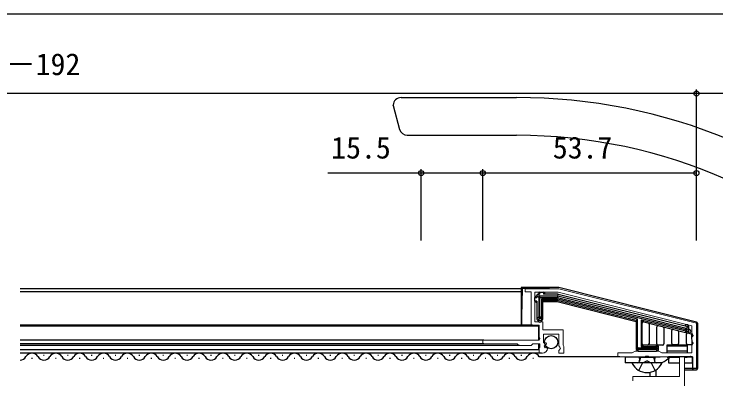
# Model space of a CAD drawing. Units: millimetres, scale not verified. Extents: x -437 to 438, y -554 to 551.
# Drawn here: x 0.7 to 177.1, y -304 to -212.2 of the extents above; entities that cross this region are included whole.
import ezdxf
from ezdxf.enums import TextEntityAlignment as Align

# ---------------------------------------------------------------- set-up
doc = ezdxf.new("R2010")
doc.units = ezdxf.units.MM
doc.header["$LTSCALE"] = 4
doc.layers.add('0-2_YKK_11', color=7, linetype='Continuous', lineweight=18)
for name, color, linetype in [('0-3_YKK_12', 2, 'Continuous'), ('0-4_YKK_13', 4, 'Continuous'), ('0-6_YKK_D', 6, 'Continuous')]:
    doc.layers.add(name, color=color, linetype=linetype)
doc.styles.add('ＭＳ ゴシック', font='')
doc.styles.get('ＭＳ ゴシック').set_extended_font_data('MS Gothic')

msp = doc.modelspace()

# ---------------------------------------------------------------- linework, layer by layer
at = {"layer": '0-2_YKK_11'}
for points in [[(172.203, -290), (137.603, -281.3), (129.203, -281.3), (129.203, -282.1), (130.703, -282.1), (130.703, -290.5), (132.703, -290.5), (132.703, -293.6), (132.823, -293.84), (132.703, -294.2), (118.503, -294.2), (118.503, -295.2), (127.203, -295.2), (127.603, -295.6), (130.703, -295.6), (131.103, -295.2), (132.903, -295.2), (132.903, -295.8), (132.823, -295.96), (132.703, -296.2), (132.703, -297.5), (133.508, -297.5)], [(134.802, -296.319), (134.551, -296.107), (134.232, -296.193), (133.962, -295.724), (134.527, -295.159), (134.42, -294.9), (133.803, -294.9), (133.803, -292.7), (137.603, -292.7), (137.603, -295.7), (137.903, -296), (138.056, -296.329), (137.603, -296.869), (137.603, -297.5), (138.903, -297.5), (138.903, -295.8), (138.803, -295.627), (138.703, -295.454), (138.703, -291.6), (133.603, -291.6), (133.603, -289.6), (131.603, -289.6), (131.603, -282.2), (137.492, -282.2), (171.103, -290.652), (171.103, -292.542), (171.223, -292.725), (171.223, -293.275), (171.103, -293.459), (171.103, -294.542), (171.223, -294.725), (171.223, -295.275), (171.103, -295.459), (171.103, -297.4), (163.496, -297.4), (162.803, -297), (156.803, -297), (156.11, -297.4), (152.503, -297.4), (152.503, -298.4)], [(152.503, -298.4), (159.345, -298.4), (159.528, -298.28), (160.078, -298.28), (160.261, -298.4), (170.603, -298.4), (170.843, -298.28), (171.203, -298.4), (171.203, -301.4), (172.203, -301.4), (172.203, -290)], [(156.203, -304.5), (156.203, -303.4), (168.003, -303.4), (168.003, -298.4), (169.203, -298.4), (169.203, -329.4)]]:
    msp.add_lwpolyline(points, dxfattribs=at)
msp.add_arc((133.508, -296.2), 1.3, 269.99998, 354.7841, dxfattribs=at)
at = {"layer": '0-3_YKK_12'}
for p, q in [((128.203, -281.3), (2.204, -281.3)), ((128.203, -282.1), (2.204, -282.1)), ((131.003, -290.5), (2.204, -290.5)), ((132.503, -290.7), (2.204, -290.7)), ((132.503, -290.7), (132.503, -294.2)), ((118.803, -294.2), (2.204, -294.2)), ((118.803, -295.2), (2.204, -295.2)), ((127.727, -295.6), (2.204, -295.6)), ((132.503, -295.2), (132.503, -296.7)), ((132.503, -296.7), (2.204, -296.7)), ((133.303, -297.5), (2.204, -297.5)), ((8.103, -298), (8.303, -298)), ((14.103, -298), (14.303, -298)), ((20.103, -298), (20.303, -298)), ((26.103, -298), (26.303, -298)), ((32.103, -298), (32.303, -298)), ((38.103, -298), (38.303, -298)), ((44.103, -298), (44.303, -298)), ((50.103, -298), (50.303, -298)), ((56.103, -298), (56.303, -298)), ((62.103, -298), (62.303, -298)), ((68.103, -298), (68.303, -298)), ((74.103, -298), (74.303, -298)), ((80.103, -298), (80.303, -298)), ((86.103, -298), (86.303, -298)), ((92.103, -298), (92.303, -298)), ((98.103, -298), (98.303, -298)), ((104.103, -298), (104.303, -298)), ((110.103, -298), (110.303, -298)), ((116.103, -298), (116.303, -298)), ((122.103, -298), (122.303, -298)), ((128.103, -298), (128.303, -298)), ((5.103, -298.76), (5.303, -298.76)), ((11.103, -298.76), (11.303, -298.76)), ((17.103, -298.76), (17.303, -298.76)), ((23.103, -298.76), (23.303, -298.76)), ((29.103, -298.76), (29.303, -298.76)), ((35.103, -298.76), (35.303, -298.76)), ((41.103, -298.76), (41.303, -298.76)), ((47.103, -298.76), (47.303, -298.76)), ((53.103, -298.76), (53.303, -298.76)), ((59.103, -298.76), (59.303, -298.76)), ((65.103, -298.76), (65.303, -298.76)), ((71.103, -298.76), (71.303, -298.76)), ((77.103, -298.76), (77.303, -298.76)), ((83.103, -298.76), (83.303, -298.76)), ((89.103, -298.76), (89.303, -298.76)), ((95.103, -298.76), (95.303, -298.76)), ((101.103, -298.76), (101.303, -298.76)), ((107.103, -298.76), (107.303, -298.76)), ((113.103, -298.76), (113.303, -298.76)), ((119.103, -298.76), (119.303, -298.76)), ((125.103, -298.76), (125.303, -298.76)), ((131.103, -298.76), (131.303, -298.76)), ((153.003, -298.4), (132.714, -298.4))]:
    msp.add_line(p, q, dxfattribs=at)
for centre, start, end in [((5.203, -299.219), 29.20254, 150.79746), ((11.203, -299.219), 29.20254, 150.79746), ((17.203, -299.219), 29.20254, 150.79746), ((23.203, -299.219), 29.20254, 150.79746), ((29.203, -299.219), 29.20254, 150.79746), ((35.203, -299.219), 29.20254, 150.79746), ((41.203, -299.219), 29.20254, 150.79746), ((47.203, -299.219), 29.20254, 150.79746), ((53.203, -299.219), 29.20254, 150.79746), ((59.203, -299.219), 29.20254, 150.79746), ((65.203, -299.219), 29.20254, 150.79746), ((71.203, -299.219), 29.20254, 150.79746), ((77.203, -299.219), 29.20254, 150.79746), ((83.203, -299.219), 29.20254, 150.79746), ((89.203, -299.219), 29.20254, 150.79746), ((95.203, -299.219), 29.20254, 150.79746), ((101.203, -299.219), 29.20254, 150.79746), ((107.203, -299.219), 29.20254, 150.79746), ((113.203, -299.219), 29.20254, 150.79746), ((119.203, -299.219), 29.20254, 150.79746), ((125.203, -299.219), 29.20254, 150.79746), ((131.203, -299.219), 28.4414, 150.79746), ((2.203, -297.542), 270.01378, 330.79746), ((8.203, -297.542), 209.20254, 330.79746), ((14.203, -297.542), 209.20254, 330.79746), ((20.203, -297.542), 209.20254, 330.79746), ((26.203, -297.542), 209.20254, 330.79746), ((32.203, -297.542), 209.20254, 330.79746), ((38.203, -297.542), 209.20254, 330.79746), ((44.203, -297.542), 209.20254, 330.79746), ((50.203, -297.542), 209.20254, 330.79746), ((56.203, -297.542), 209.20254, 330.79746), ((62.203, -297.542), 209.20254, 330.79746), ((68.203, -297.542), 209.20254, 330.79746), ((74.203, -297.542), 209.20254, 330.79746), ((80.203, -297.542), 209.20254, 330.79746), ((86.203, -297.542), 209.20254, 330.79746), ((92.203, -297.542), 209.20254, 330.79746), ((98.203, -297.542), 209.20254, 330.79746), ((104.203, -297.542), 209.20254, 330.79746), ((110.203, -297.542), 209.20254, 330.79746), ((116.203, -297.542), 209.20254, 330.79746), ((122.203, -297.542), 209.20254, 330.79746), ((128.203, -297.542), 209.20254, 330.79746), ((134.203, -297.542), 209.20254, 209.28274)]:
    msp.add_arc(centre, 1.718, start, end, dxfattribs=at)
at = {"layer": '0-4_YKK_13'}
for p, q in [((98, -233.2), (127.028, -233.2)), ((95.999, -235.2), (96.002, -235.131)), ((95.999, -235.2), (97.612, -241.218)), ((99.544, -242.7), (127.028, -242.7)), ((128.203, -281.3), (128.203, -290.5)), ((128.503, -281.3), (128.203, -281.3)), ((128.503, -281.3), (128.503, -281)), ((132.903, -282.2), (133.803, -282.2)), ((132.903, -282.7), (132.903, -282.2)), ((133.803, -282.2), (133.803, -282.7)), ((172.276, -289.709), (137.676, -281.009)), ((131.603, -284.4), (131.603, -283.5)), ((131.603, -283.5), (132.103, -283.5)), ((132.103, -283.2), (131.903, -283.2)), ((132.103, -282.999), (132.576, -283.472)), ((132.103, -283), (132.103, -283.5)), ((132.874, -283.173), (132.401, -282.7)), ((132.903, -282.7), (132.403, -282.7)), ((132.603, -282.5), (132.603, -282.7)), ((132.874, -283.472), (132.874, -283.173)), ((137.371, -283.173), (132.874, -283.173)), ((132.874, -283.472), (137.334, -283.472)), ((132.874, -288.429), (132.874, -283.472)), ((133.303, -283.9), (133.303, -288.429)), ((137.281, -283.9), (133.303, -283.9)), ((137.392, -282.7), (133.803, -282.7)), ((134.103, -282.7), (134.103, -282.5)), ((157.403, -288.96), (137.281, -283.9)), ((137.334, -283.472), (169.531, -291.568)), ((137.371, -283.173), (137.429, -282.703)), ((169.604, -291.278), (137.371, -283.173)), ((170.076, -290.909), (137.465, -282.709)), ((132.103, -284.4), (131.603, -284.4)), ((131.903, -284.7), (132.103, -284.7)), ((132.103, -284.4), (132.103, -288.9)), ((133.603, -284.5), (137.207, -284.5)), ((137.207, -284.5), (157.103, -289.503)), ((137.244, -284.2), (157.103, -289.194)), ((132.576, -288.429), (132.103, -288.902)), ((132.401, -289.2), (132.874, -288.727)), ((132.403, -289.2), (133.303, -289.2)), ((133.303, -288.429), (132.874, -288.429)), ((132.874, -288.727), (132.874, -288.429)), ((133.603, -288.429), (133.303, -288.429)), ((133.303, -288.727), (133.303, -289.2)), ((133.603, -288.9), (133.603, -288.429)), ((157.103, -289.194), (157.103, -296.028)), ((157.403, -296.028), (157.403, -288.96)), ((158.303, -289.186), (158.303, -295.8)), ((169.531, -292.01), (158.303, -289.186)), ((128.203, -290.232), (128.313, -290.232)), ((158.603, -295.2), (158.603, -289.956)), ((158.976, -289.665), (169.458, -292.301)), ((160.303, -290.232), (160.303, -295.2)), ((162.303, -295.2), (162.303, -290.886)), ((170.077, -290.909), (169.604, -291.278)), ((170.075, -290.421), (170.075, -290.909)), ((170.303, -291.2), (170.303, -290.84)), ((172.503, -290), (172.503, -301.4)), ((164.003, -291.163), (164.003, -295.2)), ((166.003, -295.1), (166.003, -291.816)), ((167.703, -292.093), (167.703, -295.1)), ((169.458, -292.301), (170.303, -292.513)), ((169.531, -291.568), (169.531, -292.01)), ((169.531, -291.568), (169.83, -291.568)), ((169.531, -292.01), (169.83, -292.01)), ((169.703, -295.1), (169.703, -292.747)), ((169.83, -291.568), (170.303, -291.199)), ((169.83, -292.01), (169.83, -291.568)), ((170.303, -292.129), (169.83, -292.01)), ((170.303, -292.129), (170.303, -291.2)), ((170.303, -292.513), (171.1, -292.713)), ((171.024, -292.694), (171.048, -295.4)), ((171.327, -293.002), (171.328, -293.198)), ((157.103, -296.028), (157.103, -296.5)), ((157.103, -296.028), (157.403, -296.028)), ((157.603, -296.527), (157.603, -296.229)), ((162.203, -296.229), (157.603, -296.229)), ((158.303, -295.8), (162.203, -295.8)), ((162.203, -295.5), (158.903, -295.5)), ((162.203, -295.8), (162.203, -295.5)), ((162.203, -295.5), (162.603, -295.5)), ((162.403, -296), (162.403, -296.028)), ((162.403, -296), (162.703, -296)), ((162.703, -296.028), (162.403, -296.028)), ((163.703, -295.5), (162.603, -295.5)), ((162.703, -296.028), (162.703, -296)), ((162.703, -296.5), (162.703, -296.028)), ((164.903, -295.4), (166.303, -295.4)), ((164.903, -295.653), (164.903, -295.4)), ((164.903, -296.924), (164.903, -295.653)), ((167.403, -295.4), (166.303, -295.4)), ((167.403, -295.4), (169.903, -295.4)), ((169.903, -295.4), (169.903, -295.653)), ((171.045, -295.4), (170.003, -295.4)), ((171.343, -294.82), (171.345, -295.098)), ((157.603, -297), (157.603, -296.527)), ((157.603, -297), (162.203, -297)), ((162.203, -296.527), (162.203, -297)), ((164.903, -296.924), (169.903, -296.924)), ((164.903, -297.4), (164.903, -296.924)), ((169.903, -296.924), (169.903, -297.4)), ((154.303, -298.397), (154.303, -299.897)), ((154.303, -298.397), (163.126, -298.397)), ((163.126, -299.897), (154.303, -299.897)), ((163.398, -299.897), (156.207, -299.897)), ((157.803, -298.497), (157.803, -298.397)), ((157.803, -298.497), (161.803, -298.497)), ((157.803, -298.497), (157.947, -299.309)), ((158.182, -298.497), (157.942, -299.512)), ((158.182, -298.497), (158.182, -298.397)), ((159.803, -299.438), (158.658, -300.047)), ((159.803, -299.438), (160.948, -300.047)), ((161.424, -298.497), (161.424, -298.397)), ((161.424, -298.497), (161.664, -299.512)), ((161.803, -298.497), (161.658, -299.309)), ((161.803, -298.497), (161.803, -298.397)), ((164.384, -299.451), (165.682, -298.4)), ((164.903, -298.553), (164.903, -298.4)), ((164.903, -298.553), (168.042, -298.553)), ((169.165, -298.553), (169.903, -298.553)), ((169.903, -298.4), (169.903, -298.553)), ((169.903, -298.4), (171.203, -298.4)), ((171.203, -298.4), (171.203, -301.4)), ((157.753, -301.862), (158.658, -300.047)), ((161.853, -301.862), (160.948, -300.047)), ((171.203, -301.4), (169.203, -301.4)), ((172.503, -301.4), (171.203, -301.4)), ((160.603, -303.397), (160.603, -302.32)), ((162.103, -303.397), (162.103, -301.711)), ((169.203, -301.7), (171.503, -301.7)), ((171.503, -301.7), (172.203, -301.7))]:
    msp.add_line(p, q, dxfattribs=at)
for points in [[(137.603, -281), (128.503, -281), (128.203, -281), (128.203, -281.3)], [(128.308, -290.5), (128.347, -288.164), (128.413, -284.732), (128.503, -281.3)], [(132.874, -283.472), (132.576, -283.472), (132.576, -288.429), (132.874, -288.429)], [(133.603, -284.2), (133.597, -284.195), (133.58, -284.178), (133.552, -284.15), (133.515, -284.113), (133.469, -284.067), (133.417, -284.015), (133.361, -283.959), (133.303, -283.9)], [(137.244, -284.2), (137.244, -284.195), (137.246, -284.178), (137.25, -284.15), (137.255, -284.113), (137.26, -284.067), (137.267, -284.015), (137.274, -283.959), (137.281, -283.9)], [(137.334, -283.472), (137.341, -283.417), (137.347, -283.364), (137.353, -283.315), (137.359, -283.271), (137.363, -283.233), (137.367, -283.204), (137.369, -283.184), (137.371, -283.173)], [(133.603, -288.429), (133.603, -284.2), (137.244, -284.2)], [(137.207, -284.5), (137.214, -284.442), (137.221, -284.386), (137.227, -284.334), (137.233, -284.288), (137.237, -284.251), (137.241, -284.223), (137.243, -284.206), (137.244, -284.2)], [(132.874, -288.727), (133.303, -288.727), (133.303, -288.429)], [(157.103, -289.194), (157.108, -289.189), (157.125, -289.176), (157.153, -289.154), (157.191, -289.125), (157.236, -289.09), (157.288, -289.049), (157.344, -289.006), (157.403, -288.96)], [(158.303, -289.186), (158.361, -289.336), (158.417, -289.481), (158.469, -289.614), (158.515, -289.73), (158.552, -289.826), (158.58, -289.897), (158.597, -289.941), (158.603, -289.956)], [(158.976, -289.665), (158.963, -289.656), (158.925, -289.628), (158.862, -289.584), (158.779, -289.525), (158.677, -289.452), (158.56, -289.369), (158.434, -289.28), (158.303, -289.186)], [(169.531, -292.01), (169.517, -292.066), (169.503, -292.121), (169.491, -292.171), (169.479, -292.215), (169.47, -292.251), (169.464, -292.278), (169.459, -292.295), (169.458, -292.301)], [(169.531, -291.568), (169.545, -291.515), (169.557, -291.463), (169.569, -291.415), (169.58, -291.373), (169.589, -291.336), (169.596, -291.308), (169.601, -291.288), (169.604, -291.278)], [(170.303, -292.513), (170.336, -292.512), (170.303, -292.503), (170.303, -292.129)], [(157.603, -296.527), (162.203, -296.527), (162.203, -296.229)], [(158.603, -295.2), (158.597, -295.212), (158.58, -295.246), (158.552, -295.301), (158.515, -295.376), (158.469, -295.467), (158.417, -295.571), (158.361, -295.683), (158.303, -295.8)], [(158.303, -295.8), (158.42, -295.742), (158.532, -295.686), (158.636, -295.634), (158.727, -295.588), (158.802, -295.551), (158.857, -295.523), (158.891, -295.506), (158.903, -295.5)], [(164.903, -295.653), (169.903, -295.653), (169.903, -296.924)], [(169.203, -299.9), (171.203, -299.9), (171.203, -298.4), (165.203, -298.4), (165.203, -299.9), (168.003, -299.9)]]:
    msp.add_lwpolyline(points, dxfattribs=at)
msp.add_circle((135.703, -294.751), 1.65, dxfattribs=at)
for centre, radius, start, end in [((98, -235.2), 2, 90, 178), ((127.028, -373.2), 140, 45.03839, 90), ((99.544, -240.7), 2, 195, 270), ((127.028, -373.2), 130.5, 42.19216, 90), ((128.503, -281.3), 0.3, 90.00006, 180.00001), ((141.69, -543.138), 262.17, 90.89322, 92.88316), ((132.903, -282.5), 0.3, 90, 180), ((133.803, -282.5), 0.3, 0, 90), ((137.603, -281.3), 0.3, 75.88586, 90), ((131.903, -283.5), 0.3, 90, 180), ((132.403, -283), 0.3, 90.28365, 179.71635), ((132.403, -283), 0.3, 179.71635, 180), ((132.403, -283), 0.3, 90, 90.28365), ((132.878, -283.475), 0.302, 90.66164, 179.33836), ((137.392, -283), 0.3, 82.94293, 90), ((137.392, -283), 0.3, 75.88586, 82.94293), ((131.903, -284.4), 0.3, 180, 270), ((132.403, -288.9), 0.3, 180, 180.28365), ((132.403, -288.9), 0.3, 180.28365, 269.71635), ((132.853, -289.2), 0.5, 179.51951, 0.48049), ((132.403, -288.9), 0.3, 269.71635, 270), ((132.878, -288.425), 0.302, 180.66164, 269.33836), ((133.303, -288.428), 0.299, 269.85795, 359.85702), ((133.303, -288.9), 0.3, 270, 0), ((158.903, -289.956), 0.3, 75.88586, 180), ((160.003, -290.232), 0.3, 0, 75.88586), ((162.603, -290.886), 0.3, 75.88586, 180), ((163.703, -291.163), 0.3, 0, 75.88586), ((169.803, -290.84), 0.5, 56.95847, 165.88586), ((169.803, -290.84), 0.5, 359.99941, 56.95908), ((170.003, -291.2), 0.3, 75.66449, 75.88586), ((170.003, -291.2), 0.3, 0.22137, 75.66449), ((172.203, -290), 0.3, 0, 75.88586), ((166.303, -291.816), 0.3, 75.88586, 180), ((167.403, -292.093), 0.3, 0, 75.88586), ((169.53, -292.01), 0.3, 256.08694, 0.02101), ((169.528, -291.57), 0.302, 0.49018, 75.39594), ((170.003, -292.747), 0.3, 75.88586, 180), ((170.003, -291.2), 0.3, 0, 0.22137), ((170.303, -292.013), 0.5, 273.86826, 90), ((171.027, -293.004), 0.3, 0.5, 75.88586), ((158.903, -295.2), 0.3, 180, 270), ((160.003, -295.2), 0.3, 270, 0), ((162.203, -296), 0.5, 0, 90), ((162.203, -296), 0.2, 0, 90), ((162.603, -295.2), 0.3, 180, 270), ((163.703, -295.2), 0.3, 270, 0), ((166.303, -295.1), 0.3, 180, 270), ((167.403, -295.1), 0.3, 270, 0), ((170.003, -295.1), 0.3, 180, 270), ((171.045, -295.1), 0.3, 270, 283.27972), ((171.045, -295.1), 0.3, 341.14356, 0.5), ((157.603, -296.5), 0.5, 180, 270), ((162.203, -296.5), 0.5, 270, 0), ((156.207, -300.051), 0.154, 90, 207.28096), ((157.455, -299.397), 0.5, 270, 10.09096), ((162.15, -299.397), 0.5, 169.90904, 270), ((163.126, -297.897), 2, 270, 309), ((163.398, -300.051), 0.154, 332.71904, 90), ((159.803, -298.197), 4.2, 207.28096, 332.71904), ((171.503, -301.4), 0.3, 180, 270), ((172.203, -301.4), 0.3, 270, 0)]:
    msp.add_arc(centre, radius, start, end, dxfattribs=at)
for centre, major_axis, ratio, start_param, end_param in [((157.603, -296.028), (-0.5, 0), 0.999017, 6.2831853, 7.8539816), ((157.603, -296.028), (0, -0.201), 0.995037, 4.712389, 6.2831853), ((162.203, -296.028), (-0.5, 0), 0.999017, 1.5707963, 3.1415927), ((162.203, -296.028), (0, 0.201), 0.995037, 3.1415927, 4.712389)]:
    msp.add_ellipse(centre, major_axis=major_axis, ratio=ratio, start_param=start_param, end_param=end_param, dxfattribs=at)
at = {"layer": '0-6_YKK_D'}
for p, q in [((267.203, -212.2), (-257.796, -212.2)), ((172.203, -232.2), (-170.796, -232.2)), ((172.203, -269.2), (172.203, -231.2)), ((272.203, -232.2), (172.203, -232.2)), ((103.004, -269.2), (103.004, -251.2)), ((118.503, -269.2), (118.503, -251.2)), ((118.503, -269.2), (118.503, -251.2)), ((172.203, -252.2), (118.503, -252.2)), ((172.203, -269.2), (172.203, -251.2))]:
    msp.add_line(p, q, dxfattribs=at)
msp.add_lwpolyline([(118.503, -252.2), (103.004, -252.2), (79.579, -252.2)], dxfattribs=at)
for centre in [(172.203, -232.2), (172.203, -232.2), (103.004, -252.2), (118.503, -252.2), (118.503, -252.2), (172.203, -252.2)]:
    msp.add_circle(centre, 0.637, dxfattribs=at)

# ---------------------------------------------------------------- texts
at = {"layer": '0-6_YKK_D', "style": 'ＭＳ ゴシック'}
for s, p in [('網戸出来幅MW＝DW－192', (-61.321, -229.22)), ('15.5', (80.428, -250.2)), ('53.7', (136.127, -250.2))]:
    msp.add_text(s, height=5.499, dxfattribs=at).set_placement(p, align=Align.BOTTOM_LEFT)

doc.saveas('drawing.dxf')
